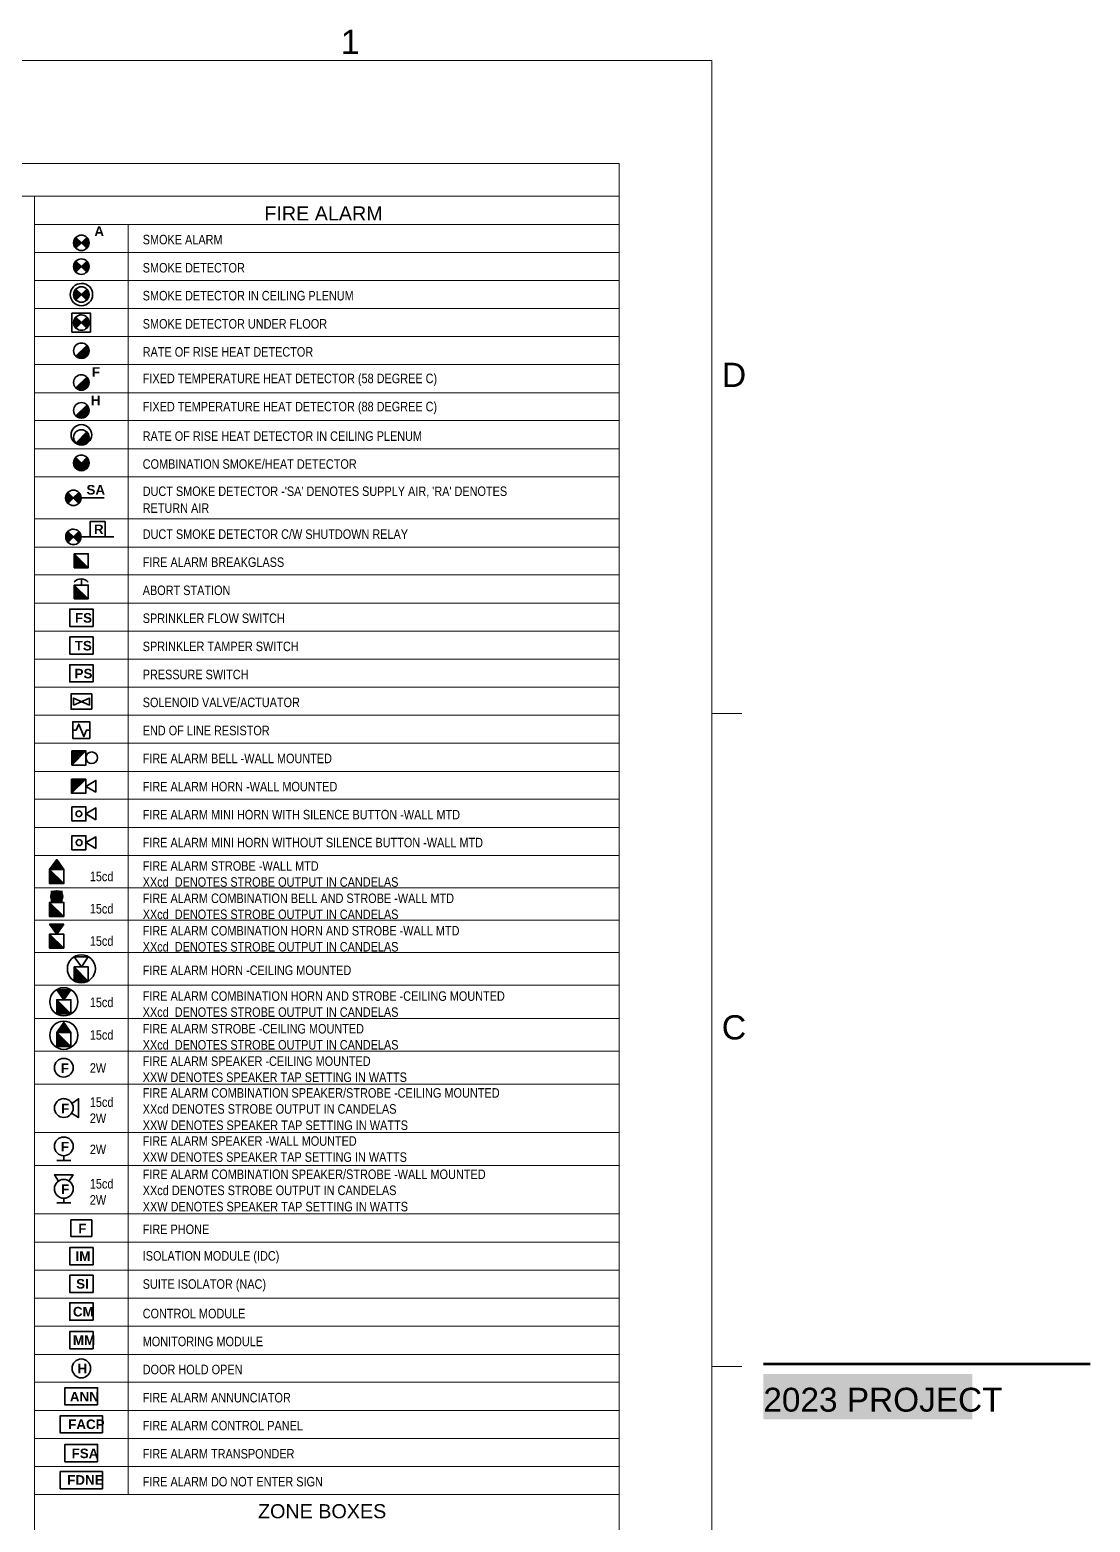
# Model space of a CAD drawing. Header units: millimetres. Extents: x -50.9 to 35.9, y -72.5 to 23.3.
# Drawn here: x 26.63 to 35.55, y 10.69 to 23.25 of the extents above; entities that cross this region are included whole.
import ezdxf

# ---------------------------------------------------------------- set-up
doc = ezdxf.new("R2010")
doc.units = ezdxf.units.MM
doc.layers.add('PDF2_Geometry', color=7, linetype='Continuous')
doc.layers.add('PDF2_Text', color=7, linetype='Continuous')
doc.layers.add('PDF2_Solid Fills', color=7, linetype='Continuous', true_color=0x7f7f7f)
doc.styles.add('PDF Arial', font='arial.ttf')
doc.styles.add('PDF Arial Narrow', font='ARIALN.TTF')
doc.styles.add('PDF ArialRoundedMT Bold', font='arialbd.ttf')
doc.styles.add('PDF GillSansMT', font='arial.ttf')
doc.styles.add('PDF GillSansMTCondensed', font='arial.ttf')

msp = doc.modelspace()

# ---------------------------------------------------------------- hatches: boundary and pattern name
at = {"layer": 'PDF2_Solid Fills', "transparency": 33554559}
for points in [[(27.06, 21.459), (27.015, 21.504), (27.013, 21.504), (26.997, 21.476), (26.995, 21.459), (27.002, 21.431), (27.013, 21.416), (27.017, 21.416)], [(27.122, 21.479), (27.107, 21.504), (27.105, 21.504), (27.06, 21.459), (27.103, 21.416), (27.108, 21.418), (27.123, 21.451)], [(27.06, 21.261), (27.017, 21.304), (27.013, 21.304), (26.997, 21.278), (26.995, 21.261), (27.003, 21.226), (27.015, 21.216)], [(27.122, 21.281), (27.107, 21.304), (27.103, 21.304), (27.06, 21.261), (27.107, 21.214), (27.123, 21.253)], [(27.06, 21.024), (27.015, 21.069), (27.013, 21.069), (26.997, 21.041), (26.995, 21.024), (27.002, 20.996), (27.013, 20.981), (27.017, 20.981)], [(27.122, 21.044), (27.107, 21.069), (27.105, 21.069), (27.06, 21.024), (27.103, 20.981), (27.108, 20.983), (27.123, 21.016)], [(27.06, 20.789), (27.017, 20.833), (27.013, 20.833), (26.997, 20.806), (26.995, 20.789), (27.002, 20.759), (27.015, 20.744)], [(27.11, 20.829), (27.107, 20.833), (27.103, 20.833), (27.06, 20.789), (27.107, 20.743), (27.123, 20.779), (27.125, 20.796)], [(27.122, 20.573), (27.107, 20.596), (27.103, 20.596), (27.013, 20.506), (27.043, 20.489), (27.077, 20.488), (27.108, 20.509), (27.123, 20.544)], [(27.122, 20.306), (27.107, 20.329), (27.103, 20.329), (27.013, 20.239), (27.043, 20.223), (27.077, 20.221), (27.108, 20.243), (27.123, 20.278)], [(27.122, 20.069), (27.107, 20.094), (27.103, 20.094), (27.013, 20.004), (27.033, 19.991), (27.068, 19.986), (27.095, 19.994), (27.108, 20.008), (27.123, 20.041)], [(27.122, 19.843), (27.107, 19.868), (27.105, 19.868), (27.013, 19.776), (27.043, 19.759), (27.077, 19.758), (27.108, 19.779), (27.123, 19.814)], [(27.058, 19.609), (27.015, 19.653), (27.013, 19.653), (26.997, 19.624), (26.995, 19.608), (27.002, 19.579), (27.017, 19.561), (27.043, 19.546), (27.068, 19.544), (27.102, 19.559), (27.122, 19.591), (27.123, 19.623), (27.107, 19.653)], [(26.992, 19.314), (26.948, 19.358), (26.947, 19.358), (26.93, 19.331), (26.927, 19.314), (26.937, 19.279), (26.948, 19.269), (26.99, 19.311)], [(27.057, 19.329), (27.04, 19.358), (27.037, 19.358), (26.992, 19.314), (27.037, 19.269), (27.042, 19.271), (27.055, 19.296)], [(26.993, 18.986), (26.95, 19.029), (26.947, 19.029), (26.93, 19.003), (26.928, 18.986), (26.937, 18.951), (26.948, 18.941)], [(27.055, 19.006), (27.04, 19.029), (27.037, 19.029), (26.993, 18.986), (27.04, 18.939), (27.057, 18.978)], [(27.118, 18.726), (27.002, 18.843), (27, 18.843), (27, 18.724)], [(27.118, 18.464), (27.003, 18.579), (27, 18.579), (27, 18.463)], [(26.98, 17.066), (27.097, 17.183), (26.98, 17.183)], [(26.978, 16.828), (27.095, 16.944), (26.978, 16.944)], [(26.912, 16.184), (26.855, 16.269), (26.853, 16.269), (26.793, 16.186)], [(26.912, 16.068), (26.795, 16.184), (26.793, 16.184), (26.793, 16.066)], [(26.912, 15.791), (26.795, 15.908), (26.793, 15.908), (26.793, 15.789)], [(26.855, 15.643), (26.912, 15.726), (26.795, 15.726)], [(26.912, 15.524), (26.795, 15.641), (26.793, 15.641), (26.793, 15.523)], [(27.118, 15.248), (27.002, 15.365), (27, 15.365), (27, 15.246)], [(26.972, 14.971), (26.855, 15.088), (26.853, 15.088), (26.853, 14.97)], [(26.913, 15.09), (26.972, 15.173), (26.855, 15.173)], [(26.972, 14.813), (26.913, 14.898), (26.912, 14.898), (26.853, 14.815)], [(26.972, 14.696), (26.855, 14.813), (26.853, 14.813), (26.853, 14.695)]]:
    msp.add_hatch(color=256, dxfattribs=at).paths.add_polyline_path(points)

# ---------------------------------------------------------------- linework, layer by layer
at = {"layer": 'PDF2_Geometry', "lineweight": 9}
msp.add_lwpolyline([(32.364, 1.008), (1.135, 1.008), (32.364, 1.008), (32.364, 22.993), (1.135, 22.993), (32.364, 22.993)], close=True, dxfattribs=at)
at = {"layer": 'PDF2_Geometry', "lineweight": 20}
for points in [[(16.675, 22.128), (31.585, 22.128), (31.585, 21.851), (26.314, 21.851)], [(31.585, 21.851), (31.585, 10.924), (26.669, 10.924), (31.585, 10.924), (31.585, 8.554), (31.585, 3.595), (26.669, 3.595), (31.585, 3.595), (31.585, 3.262), (16.675, 3.262)], [(26.667, 5.473), (26.667, 21.849), (26.667, 10.923), (26.667, 8.553), (26.667, 3.595), (26.667, 3.262)], [(26.669, 21.614), (31.585, 21.614)], [(27.453, 21.613), (27.453, 10.923)], [(26.669, 21.379), (31.585, 21.379)], [(26.669, 21.143), (31.585, 21.143)], [(26.669, 20.906), (31.585, 20.906)], [(26.669, 20.671), (31.585, 20.671)], [(26.669, 20.434), (31.585, 20.434)], [(26.669, 20.197), (31.585, 20.197)], [(26.669, 19.963), (31.585, 19.963)], [(26.669, 19.726), (31.585, 19.726)], [(26.669, 19.489), (31.585, 19.489)], [(26.669, 19.136), (31.585, 19.136)], [(26.669, 18.899), (31.585, 18.899)], [(26.669, 18.664), (31.585, 18.664)], [(26.669, 18.427), (31.585, 18.427)], [(26.669, 18.191), (31.585, 18.191)], [(26.669, 17.956), (31.585, 17.956)], [(26.669, 17.719), (31.585, 17.719)], [(26.669, 17.484), (31.585, 17.484)], [(26.669, 17.247), (31.585, 17.247)], [(26.669, 17.011), (31.585, 17.011)], [(26.669, 16.776), (31.585, 16.776)], [(26.669, 16.539), (31.585, 16.539)], [(26.669, 16.302), (31.585, 16.302)], [(26.669, 16.031), (31.585, 16.031)], [(26.669, 15.759), (31.585, 15.759)], [(26.669, 15.487), (31.585, 15.487)], [(26.669, 15.211), (31.585, 15.211)], [(26.669, 14.932), (31.585, 14.932)], [(26.669, 14.656), (31.585, 14.656)], [(26.669, 14.379), (31.585, 14.379)], [(26.669, 13.971), (31.585, 13.971)], [(26.669, 13.694), (31.585, 13.694)], [(26.669, 13.286), (31.585, 13.286)], [(26.669, 13.049), (31.585, 13.049)], [(26.669, 12.812), (31.585, 12.812)], [(26.669, 12.577), (31.585, 12.577)], [(26.669, 12.341), (31.585, 12.341)], [(26.669, 12.104), (31.585, 12.104)], [(26.669, 11.869), (31.585, 11.869)], [(26.669, 11.632), (31.585, 11.632)], [(26.669, 11.397), (31.585, 11.397)], [(26.669, 11.161), (31.585, 11.161)]]:
    msp.add_lwpolyline(points, dxfattribs=at)
msp.add_lwpolyline([(31.585, 21.851), (26.669, 21.851)], close=True, dxfattribs=at)
at = {"layer": 'PDF2_Geometry', "lineweight": 35}
for points in [[(27.125, 21.459, 0.413494), (27.06, 21.524, 0.423077), (26.995, 21.459, 0.413494), (27.06, 21.394)], [(27.125, 21.259, 0.413494), (27.06, 21.324, 0.423077), (26.995, 21.259, 0.413494), (27.06, 21.194)], [(27.125, 21.024, 0.413494), (27.06, 21.089, 0.423077), (26.995, 21.024, 0.413494), (27.06, 20.959)], [(27.125, 20.788, 0.413494), (27.06, 20.853, 0.423077), (26.995, 20.788, 0.413494), (27.06, 20.723)], [(27.125, 20.551, 0.413494), (27.06, 20.616, 0.423077), (26.995, 20.551, 0.413494), (27.06, 20.486)], [(27.125, 20.284, 0.413494), (27.06, 20.349, 0.423077), (26.995, 20.284, 0.413494), (27.06, 20.219)], [(27.125, 20.049, 0.413494), (27.06, 20.114, 0.423077), (26.995, 20.049, 0.413494), (27.06, 19.984)], [(26.973, 19.844, 0.418269), (27.06, 19.758, 0.411076), (27.147, 19.844)], [(27.125, 19.608, 0.413494), (27.06, 19.673, 0.423077), (26.995, 19.608, 0.413494), (27.06, 19.543)], [(27.058, 19.313, 0.413494), (26.993, 19.378, 0.423077), (26.928, 19.313, 0.413494), (26.993, 19.248)], [(26.993, 18.919, -0.413494), (26.928, 18.984, -0.423077), (26.993, 19.049, -0.413494), (27.058, 18.984), (27.332, 18.984)], [(26.942, 15.35, 0.417263), (27.06, 15.231, 0.411972), (27.178, 15.35)], [(26.912, 14.953, 0.411972), (27.03, 15.071, 0.417263), (26.912, 15.19)], [(26.912, 14.671, 0.411972), (27.03, 14.79, 0.417263), (26.912, 14.908)], [(26.912, 14.595, 0.414894), (26.833, 14.516, 0.414894), (26.912, 14.438)], [(26.912, 13.933, 0.414894), (26.833, 13.855, 0.414894), (26.912, 13.776), (26.912, 13.736)], [(26.992, 13.498, -0.40625), (26.912, 13.418), (26.912, 13.378)], [(27.138, 11.986, 0.414894), (27.06, 12.065, 0.414894), (26.982, 11.986)]]:
    msp.add_lwpolyline(points, format="xyb", dxfattribs=at)
for points in [[(27.06, 21.458), (27.013, 21.504), (27.003, 21.491), (26.997, 21.474), (26.995, 21.458), (26.997, 21.441), (27.003, 21.426), (27.013, 21.413)], [(27.06, 21.458), (27.105, 21.413), (27.115, 21.426), (27.122, 21.441), (27.125, 21.458), (27.122, 21.474), (27.115, 21.491), (27.105, 21.504)], [(27.06, 21.259), (27.013, 21.304), (27.003, 21.291), (26.997, 21.276), (26.995, 21.259), (26.997, 21.243), (27.003, 21.226), (27.013, 21.213)], [(27.06, 21.259), (27.105, 21.213), (27.115, 21.226), (27.122, 21.243), (27.125, 21.259), (27.122, 21.276), (27.115, 21.291), (27.105, 21.304)], [(27.06, 21.023), (27.013, 21.069), (27.003, 21.056), (26.997, 21.039), (26.995, 21.023), (26.997, 21.006), (27.003, 20.991), (27.013, 20.978)], [(27.06, 21.023), (27.105, 20.978), (27.115, 20.991), (27.122, 21.006), (27.125, 21.023), (27.122, 21.039), (27.115, 21.056), (27.105, 21.069)], [(27.138, 20.708), (27.138, 20.866), (26.98, 20.866), (26.98, 20.708)], [(27.06, 20.788), (27.013, 20.833), (27.003, 20.819), (26.997, 20.804), (26.995, 20.788), (26.997, 20.769), (27.003, 20.754), (27.013, 20.741)], [(27.06, 20.788), (27.105, 20.741), (27.115, 20.754), (27.122, 20.769), (27.125, 20.788), (27.122, 20.804), (27.115, 20.819), (27.105, 20.833)], [(27.105, 20.596), (27.013, 20.504), (27.027, 20.494), (27.043, 20.488), (27.06, 20.486), (27.077, 20.488), (27.092, 20.494), (27.105, 20.504), (27.115, 20.518), (27.122, 20.534), (27.125, 20.551), (27.122, 20.568), (27.115, 20.583)], [(27.105, 20.329), (27.013, 20.238), (27.027, 20.228), (27.043, 20.221), (27.06, 20.219), (27.077, 20.221), (27.092, 20.228), (27.105, 20.238), (27.115, 20.251), (27.122, 20.268), (27.125, 20.284), (27.122, 20.301), (27.115, 20.316)], [(27.105, 20.094), (27.013, 20.003), (27.027, 19.991), (27.043, 19.986), (27.06, 19.983), (27.077, 19.986), (27.092, 19.991), (27.105, 20.003), (27.115, 20.016), (27.122, 20.031), (27.125, 20.048), (27.122, 20.064), (27.115, 20.081)], [(27.105, 19.868), (27.013, 19.774), (27.027, 19.764), (27.043, 19.758), (27.06, 19.756), (27.077, 19.758), (27.092, 19.764), (27.105, 19.774), (27.115, 19.788), (27.122, 19.804), (27.125, 19.821), (27.122, 19.838), (27.115, 19.853)], [(27.06, 19.606), (27.013, 19.653), (27.003, 19.639), (26.997, 19.623), (26.995, 19.606), (26.997, 19.589), (27.003, 19.574), (27.013, 19.561), (27.027, 19.551), (27.043, 19.544), (27.06, 19.541), (27.077, 19.544), (27.092, 19.551), (27.105, 19.561), (27.115, 19.574), (27.122, 19.589), (27.125, 19.606), (27.122, 19.623), (27.115, 19.639), (27.105, 19.653)], [(26.992, 19.313), (26.947, 19.358), (26.937, 19.344), (26.93, 19.329), (26.927, 19.313), (26.93, 19.294), (26.937, 19.279), (26.947, 19.266)], [(26.992, 19.313), (27.038, 19.266), (27.048, 19.279), (27.055, 19.294), (27.057, 19.313), (27.055, 19.329), (27.048, 19.344), (27.038, 19.358)], [(27.26, 19.113), (27.133, 19.113), (27.133, 18.984), (27.26, 18.984)], [(26.993, 18.984), (26.947, 19.029), (26.937, 19.016), (26.93, 19.001), (26.928, 18.984), (26.93, 18.968), (26.937, 18.951), (26.947, 18.938)], [(26.993, 18.984), (27.038, 18.938), (27.048, 18.951), (27.055, 18.968), (27.058, 18.984), (27.055, 19.001), (27.048, 19.016), (27.038, 19.029)], [(27, 18.724), (27.118, 18.724), (27, 18.843)], [(27, 18.463), (27.118, 18.463), (27, 18.579)], [(27.158, 18.231), (26.962, 18.231), (26.962, 18.376), (27.158, 18.376)], [(27.158, 17.998), (26.962, 17.998), (26.962, 18.143), (27.158, 18.143)], [(27.158, 17.763), (26.962, 17.763), (26.962, 17.908), (27.158, 17.908)], [(27.147, 17.534), (26.973, 17.534), (26.973, 17.663), (27.147, 17.663)], [(26.993, 17.569), (27.127, 17.628), (27.127, 17.569), (26.993, 17.628)], [(27.13, 17.288), (26.988, 17.288), (26.988, 17.429), (27.13, 17.429)], [(26.98, 17.183), (26.98, 17.064), (27.098, 17.183)], [(26.978, 16.944), (26.978, 16.826), (27.097, 16.944)], [(27.182, 16.836), (27.097, 16.884), (27.182, 16.934)], [(26.98, 16.594), (27.098, 16.594), (27.098, 16.711), (26.98, 16.711)], [(27.183, 16.604), (27.098, 16.653), (27.183, 16.703)], [(26.98, 16.351), (27.098, 16.351), (27.098, 16.469), (26.98, 16.469)], [(27.183, 16.361), (27.098, 16.411), (27.183, 16.459)], [(26.912, 16.184), (26.912, 16.066), (26.793, 16.184), (26.853, 16.269)], [(26.793, 16.184), (26.912, 16.184), (26.853, 16.269)], [(26.793, 16.066), (26.912, 16.066), (26.793, 16.184)], [(26.793, 15.789), (26.912, 15.789), (26.793, 15.908)], [(26.912, 15.726), (26.853, 15.641), (26.793, 15.726)], [(26.912, 15.726), (26.793, 15.726), (26.853, 15.641)], [(26.793, 15.523), (26.912, 15.523), (26.793, 15.641)], [(27.118, 15.45), (27.06, 15.365), (27, 15.45)], [(27, 15.246), (27.118, 15.246), (27, 15.365)], [(26.972, 15.173), (26.912, 15.088), (26.853, 15.173)], [(26.912, 15.088), (26.972, 15.173), (26.853, 15.173)], [(26.853, 14.97), (26.972, 14.97), (26.853, 15.088)], [(26.912, 14.898), (26.853, 14.813), (26.972, 14.813)], [(26.972, 14.813), (26.853, 14.813), (26.972, 14.695)], [(26.853, 14.695), (26.972, 14.695), (26.853, 14.813)], [(27.148, 13.096), (26.972, 13.096), (26.972, 13.235), (27.148, 13.235)], [(27.158, 12.858), (26.962, 12.858), (26.962, 13.003), (27.158, 13.003)], [(27.158, 12.625), (26.962, 12.625), (26.962, 12.77), (27.158, 12.77)], [(27.158, 12.391), (26.962, 12.391), (26.962, 12.538), (27.158, 12.538)], [(27.158, 12.151), (26.962, 12.151), (26.962, 12.296), (27.158, 12.296)], [(27.197, 11.678), (26.922, 11.678), (26.922, 11.823), (27.197, 11.823)], [(27.237, 11.443), (26.882, 11.443), (26.882, 11.588), (27.237, 11.588)], [(27.197, 11.2), (26.922, 11.2), (26.922, 11.346), (27.197, 11.346)], [(27.237, 10.973), (26.882, 10.973), (26.882, 11.118), (27.237, 11.118)]]:
    msp.add_lwpolyline(points, close=True, dxfattribs=at)
for points in [[(27.105, 21.413), (27.013, 21.504)], [(27.013, 21.413), (27.105, 21.504)], [(27.105, 21.213), (27.013, 21.304)], [(27.013, 21.213), (27.105, 21.304)], [(27.105, 20.978), (27.013, 21.069)], [(27.013, 20.978), (27.105, 21.069)], [(27.105, 20.741), (27.013, 20.833)], [(27.013, 20.741), (27.105, 20.833)], [(27.013, 20.504), (27.105, 20.596)], [(27.013, 20.238), (27.105, 20.329)], [(27.013, 20.003), (27.105, 20.094)], [(27.013, 19.774), (27.105, 19.868)], [(27.105, 19.653), (27.06, 19.606), (27.013, 19.653)], [(27.038, 19.266), (26.947, 19.358)], [(26.947, 19.266), (27.038, 19.358)], [(27.057, 19.313), (27.253, 19.313)], [(27.038, 18.938), (26.947, 19.029)], [(26.947, 18.938), (27.038, 19.029)], [(27, 18.843), (27.118, 18.724), (27.118, 18.843), (27, 18.843), (27, 18.724), (27.118, 18.724)], [(27.06, 18.579), (27.06, 18.629)], [(27, 18.579), (27.118, 18.463), (27.118, 18.579), (27, 18.579), (27, 18.463), (27.118, 18.463)], [(26.988, 17.358), (27.017, 17.358), (27.038, 17.409), (27.082, 17.303), (27.103, 17.358), (27.13, 17.358)], [(27.098, 17.183), (26.98, 17.064), (27.098, 17.064), (27.098, 17.183), (26.98, 17.183), (26.98, 17.064)], [(27.097, 16.944), (26.978, 16.826), (27.097, 16.826), (27.097, 16.944), (26.978, 16.944), (26.978, 16.826)], [(26.912, 16.066), (26.793, 16.066), (26.793, 16.184), (26.912, 16.184)], [(26.793, 15.908), (26.912, 15.789), (26.912, 15.908), (26.793, 15.908), (26.793, 15.789), (26.912, 15.789)], [(26.793, 15.641), (26.912, 15.523), (26.912, 15.641), (26.793, 15.641), (26.793, 15.523), (26.912, 15.523)], [(27, 15.365), (27.118, 15.246), (27.118, 15.365), (27, 15.365), (27, 15.246), (27.118, 15.246)], [(26.853, 15.088), (26.972, 14.97), (26.972, 15.088), (26.853, 15.088), (26.853, 14.97), (26.972, 14.97)], [(26.853, 14.813), (26.912, 14.898), (26.972, 14.813), (26.853, 14.813), (26.853, 14.695), (26.972, 14.695)], [(26.978, 14.135), (27.037, 14.098), (27.037, 14.255), (26.98, 14.216)], [(26.853, 13.736), (26.972, 13.736)], [(26.868, 13.561), (26.833, 13.615), (26.99, 13.615), (26.955, 13.561)], [(26.853, 13.378), (26.972, 13.378)]]:
    msp.add_lwpolyline(points, dxfattribs=at)
at = {"layer": 'PDF2_Geometry', "lineweight": 9}
for points in [[(32.367, 17.498), (32.617, 17.498)], [(32.367, 12.002), (32.617, 12.002)]]:
    msp.add_lwpolyline(points, dxfattribs=at)
at = {"layer": 'PDF2_Geometry', "lineweight": 70}
msp.add_lwpolyline([(32.798, 12.025), (35.546, 12.025)], dxfattribs=at)
at = {"layer": 'PDF2_Geometry', "lineweight": 35}
msp.add_circle((26.852, 15.957), 0.049, dxfattribs=at)
for centre, radius, start, end in [((27.06, 21.024), 0.0932, 89.9056, 180.0944), ((27.059, 21.025), 0.096, 270.6194, 359.3806), ((27.06, 19.823), 0.0651, 180.0704, 269.9296), ((27.147, 17.126), 0.0484, 90.0411, 179.9589), ((26.853, 15.958), 0.0484, 90.0411, 179.9589), ((26.912, 14.178), 0.0782, 89.9335, 180.0665), ((26.911, 14.179), 0.0811, 270.7811, 359.2189), ((26.912, 13.498), 0.0782, 89.9335, 180.0665)]:
    msp.add_arc(centre, radius, start, end, dxfattribs=at)
for points in [[(27.125, 21.459), (27.125, 21.424), (27.095, 21.394), (27.06, 21.394)], [(27.125, 21.259), (27.125, 21.224), (27.095, 21.194), (27.06, 21.194)], [(27.06, 21.118), (27.112, 21.118), (27.155, 21.076), (27.155, 21.024)], [(27.06, 20.929), (27.008, 20.929), (26.967, 20.973), (26.967, 21.024)], [(27.125, 21.024), (27.125, 20.989), (27.095, 20.959), (27.06, 20.959)], [(27.125, 20.788), (27.125, 20.753), (27.095, 20.723), (27.06, 20.723)], [(27.125, 20.551), (27.125, 20.516), (27.095, 20.486), (27.06, 20.486)], [(27.125, 20.284), (27.125, 20.249), (27.095, 20.219), (27.06, 20.219)], [(27.125, 20.049), (27.125, 20.014), (27.095, 19.984), (27.06, 19.984)], [(26.973, 19.844), (26.973, 19.891), (27.012, 19.929), (27.06, 19.929)], [(26.995, 19.823), (26.995, 19.858), (27.023, 19.886), (27.06, 19.886)], [(27.06, 19.929), (27.107, 19.929), (27.147, 19.891), (27.147, 19.844)], [(27.06, 19.886), (27.095, 19.886), (27.125, 19.858), (27.125, 19.823)], [(27.125, 19.823), (27.125, 19.788), (27.095, 19.758), (27.06, 19.758)], [(27.125, 19.608), (27.125, 19.573), (27.095, 19.543), (27.06, 19.543)], [(27.058, 19.313), (27.058, 19.278), (27.028, 19.248), (26.993, 19.248)], [(27.058, 18.984), (27.058, 18.949), (27.028, 18.919), (26.993, 18.919)], [(27, 18.606), (27.015, 18.623), (27.037, 18.631), (27.06, 18.631)], [(27.06, 18.631), (27.082, 18.631), (27.103, 18.621), (27.118, 18.604)], [(27.147, 17.076), (27.12, 17.076), (27.098, 17.099), (27.098, 17.126)], [(27.147, 17.174), (27.173, 17.174), (27.197, 17.153), (27.197, 17.126)], [(27.197, 17.126), (27.197, 17.099), (27.173, 17.076), (27.147, 17.076)], [(27.015, 16.654), (27.015, 16.668), (27.025, 16.678), (27.038, 16.678)], [(27.015, 16.654), (27.015, 16.668), (27.025, 16.678), (27.038, 16.678)], [(27.038, 16.629), (27.025, 16.629), (27.015, 16.641), (27.015, 16.654)], [(27.038, 16.629), (27.025, 16.629), (27.015, 16.641), (27.015, 16.654)], [(27.038, 16.678), (27.052, 16.678), (27.063, 16.668), (27.063, 16.654)], [(27.038, 16.678), (27.052, 16.678), (27.063, 16.668), (27.063, 16.654)], [(27.063, 16.654), (27.063, 16.641), (27.052, 16.629), (27.038, 16.629)], [(27.063, 16.654), (27.063, 16.641), (27.052, 16.629), (27.038, 16.629)], [(27.017, 16.411), (27.017, 16.426), (27.027, 16.436), (27.04, 16.436)], [(27.04, 16.386), (27.027, 16.386), (27.017, 16.398), (27.017, 16.411)], [(27.04, 16.436), (27.053, 16.436), (27.065, 16.426), (27.065, 16.411)], [(27.065, 16.411), (27.065, 16.398), (27.053, 16.386), (27.04, 16.386)], [(26.853, 15.908), (26.827, 15.908), (26.805, 15.931), (26.805, 15.958)], [(26.853, 16.006), (26.88, 16.006), (26.903, 15.984), (26.903, 15.958)], [(26.903, 15.958), (26.903, 15.931), (26.88, 15.908), (26.853, 15.908)], [(26.942, 15.35), (26.942, 15.415), (26.993, 15.466), (27.06, 15.466)], [(27.06, 15.466), (27.125, 15.466), (27.178, 15.415), (27.178, 15.35)], [(26.795, 15.071), (26.795, 15.138), (26.847, 15.19), (26.912, 15.19)], [(26.912, 14.953), (26.847, 14.953), (26.795, 15.006), (26.795, 15.071)], [(26.795, 14.79), (26.795, 14.856), (26.847, 14.908), (26.912, 14.908)], [(26.912, 14.671), (26.847, 14.671), (26.795, 14.725), (26.795, 14.79)], [(26.912, 14.595), (26.955, 14.595), (26.992, 14.56), (26.992, 14.516)], [(26.992, 14.516), (26.992, 14.473), (26.955, 14.438), (26.912, 14.438)], [(26.912, 14.256), (26.955, 14.256), (26.992, 14.221), (26.992, 14.178)], [(26.912, 14.098), (26.868, 14.098), (26.833, 14.135), (26.833, 14.178)], [(26.912, 13.933), (26.955, 13.933), (26.992, 13.898), (26.992, 13.855)], [(26.992, 13.855), (26.992, 13.811), (26.955, 13.776), (26.912, 13.776)], [(26.912, 13.576), (26.955, 13.576), (26.992, 13.541), (26.992, 13.498)], [(26.912, 13.418), (26.868, 13.418), (26.833, 13.455), (26.833, 13.498)], [(27.06, 11.906), (27.017, 11.906), (26.982, 11.943), (26.982, 11.986)], [(27.138, 11.986), (27.138, 11.943), (27.103, 11.906), (27.06, 11.906)]]:
    msp.add_open_spline(points, degree=3, dxfattribs=at)
at = {"layer": 'PDF2_Solid Fills', "lineweight": 35, "transparency": 33554559}
msp.add_solid([(26.803, 15.909), (26.902, 15.909), (26.803, 16.006), (26.902, 16.006)], dxfattribs=at)
at = {"layer": 'PDF2_Solid Fills', "color": 7, "lineweight": 9, "true_color": 0xffffff, "transparency": 33554559}
msp.add_solid([(32.796, 11.94), (34.555, 11.94), (32.796, 11.557), (34.555, 11.557)], dxfattribs=at)

# ---------------------------------------------------------------- texts
at = {"layer": 'PDF2_Text', "attachment_point": 4}
for s, insert, char_height, style in [('1', (29.242, 23.15), 0.204, 'PDF GillSansMTCondensed'), ('FIRE ALARM', (28.599, 21.707), 0.1188, 'PDF Arial'), ('A', (27.169, 21.557), 0.0805, 'PDF ArialRoundedMT Bold'), ('SMOKE ALARM', (27.576, 21.486), 0.07991, 'PDF Arial Narrow'), ('SMOKE DETECTOR', (27.576, 21.249), 0.07991, 'PDF Arial Narrow'), ('SMOKE DETECTOR IN CEILING PLENUM', (27.576, 21.014), 0.07991, 'PDF Arial Narrow'), ('SMOKE DETECTOR UNDER FLOOR', (27.576, 20.777), 0.07991, 'PDF Arial Narrow'), ('RATE OF RISE HEAT DETECTOR', (27.576, 20.541), 0.07991, 'PDF Arial Narrow'), ('F', (27.148, 20.372), 0.0805, 'PDF ArialRoundedMT Bold'), ('FIXED TEMPERATURE HEAT DETECTOR (58 DEGREE C)', (27.576, 20.306), 0.07991, 'PDF Arial Narrow'), ('D', (32.447, 20.348), 0.204, 'PDF GillSansMTCondensed'), ('H', (27.139, 20.133), 0.0805, 'PDF ArialRoundedMT Bold'), ('FIXED TEMPERATURE HEAT DETECTOR (88 DEGREE C)', (27.576, 20.069), 0.07991, 'PDF Arial Narrow'), ('RATE OF RISE HEAT DETECTOR IN CEILING PLENUM', (27.576, 19.832), 0.07991, 'PDF Arial Narrow'), ('COMBINATION SMOKE/HEAT DETECTOR', (27.576, 19.597), 0.07991, 'PDF Arial Narrow'), ('SA', (27.103, 19.38), 0.0805, 'PDF ArialRoundedMT Bold'), ("DUCT SMOKE DETECTOR -'SA' DENOTES SUPPLY AIR, 'RA' DENOTES", (27.576, 19.361), 0.07991, 'PDF Arial Narrow'), ('RETURN AIR', (27.576, 19.226), 0.0799, 'PDF Arial Narrow'), ('R', (27.166, 19.048), 0.0805, 'PDF ArialRoundedMT Bold'), ('DUCT SMOKE DETECTOR C/W SHUTDOWN RELAY', (27.576, 19.007), 0.07991, 'PDF Arial Narrow'), ('FIRE ALARM BREAKGLASS', (27.576, 18.771), 0.07991, 'PDF Arial Narrow'), ('ABORT STATION', (27.576, 18.534), 0.07991, 'PDF Arial Narrow'), ('FS', (27.006, 18.302), 0.0805, 'PDF ArialRoundedMT Bold'), ('SPRINKLER FLOW SWITCH', (27.576, 18.299), 0.07991, 'PDF Arial Narrow'), ('TS', (27.004, 18.068), 0.0805, 'PDF ArialRoundedMT Bold'), ('SPRINKLER TAMPER SWITCH', (27.576, 18.062), 0.07991, 'PDF Arial Narrow'), ('PS', (27.003, 17.833), 0.0805, 'PDF ArialRoundedMT Bold'), ('PRESSURE SWITCH', (27.576, 17.826), 0.07991, 'PDF Arial Narrow'), ('SOLENOID VALVE/ACTUATOR', (27.576, 17.591), 0.07991, 'PDF Arial Narrow'), ('END OF LINE RESISTOR', (27.576, 17.354), 0.07991, 'PDF Arial Narrow'), ('FIRE ALARM BELL -WALL MOUNTED', (27.576, 17.119), 0.07991, 'PDF Arial Narrow'), ('FIRE ALARM HORN -WALL MOUNTED', (27.576, 16.882), 0.07991, 'PDF Arial Narrow'), ('FIRE ALARM MINI HORN WITH SILENCE BUTTON -WALL MTD', (27.576, 16.646), 0.07991, 'PDF Arial Narrow'), ('FIRE ALARM MINI HORN WITHOUT SILENCE BUTTON -WALL MTD', (27.576, 16.411), 0.07991, 'PDF Arial Narrow'), ('FIRE ALARM STROBE -WALL MTD', (27.576, 16.214), 0.07991, 'PDF Arial Narrow'), ('15cd', (27.131, 16.126), 0.0799, 'PDF Arial Narrow'), ('XXcd  DENOTES STROBE OUTPUT IN CANDELAS', (27.576, 16.079), 0.07991, 'PDF Arial Narrow'), ('FIRE ALARM COMBINATION BELL AND STROBE -WALL MTD', (27.576, 15.942), 0.07991, 'PDF Arial Narrow'), ('15cd', (27.131, 15.854), 0.0799, 'PDF Arial Narrow'), ('XXcd  DENOTES STROBE OUTPUT IN CANDELAS', (27.576, 15.807), 0.07991, 'PDF Arial Narrow'), ('FIRE ALARM COMBINATION HORN AND STROBE -WALL MTD', (27.576, 15.669), 0.07991, 'PDF Arial Narrow'), ('15cd', (27.131, 15.582), 0.0799, 'PDF Arial Narrow'), ('XXcd  DENOTES STROBE OUTPUT IN CANDELAS', (27.576, 15.534), 0.07991, 'PDF Arial Narrow'), ('FIRE ALARM HORN -CEILING MOUNTED', (27.576, 15.336), 0.07991, 'PDF Arial Narrow'), ('15cd', (27.131, 15.066), 0.0799, 'PDF Arial Narrow'), ('FIRE ALARM COMBINATION HORN AND STROBE -CEILING MOUNTED', (27.576, 15.119), 0.07991, 'PDF Arial Narrow'), ('XXcd  DENOTES STROBE OUTPUT IN CANDELAS', (27.576, 14.984), 0.07991, 'PDF Arial Narrow'), ('C', (32.447, 14.855), 0.204, 'PDF GillSansMTCondensed'), ('15cd', (27.131, 14.792), 0.0799, 'PDF Arial Narrow'), ('FIRE ALARM STROBE -CEILING MOUNTED', (27.576, 14.844), 0.07991, 'PDF Arial Narrow'), ('XXcd  DENOTES STROBE OUTPUT IN CANDELAS', (27.576, 14.709), 0.07991, 'PDF Arial Narrow'), ('FIRE ALARM SPEAKER -CEILING MOUNTED', (27.576, 14.571), 0.07991, 'PDF Arial Narrow'), ('F', (26.886, 14.513), 0.0805, 'PDF ArialRoundedMT Bold'), ('2W', (27.131, 14.514), 0.0799, 'PDF Arial Narrow'), ('XXW DENOTES SPEAKER TAP SETTING IN WATTS', (27.576, 14.436), 0.07991, 'PDF Arial Narrow'), ('FIRE ALARM COMBINATION SPEAKER/STROBE -CEILING MOUNTED', (27.576, 14.304), 0.08024, 'PDF Arial Narrow'), ('F', (26.889, 14.173), 0.0805, 'PDF ArialRoundedMT Bold'), ('15cd', (27.131, 14.226), 0.0802, 'PDF Arial Narrow'), ('XXcd DENOTES STROBE OUTPUT IN CANDELAS', (27.576, 14.169), 0.08024, 'PDF Arial Narrow'), ('2W', (27.131, 14.091), 0.0802, 'PDF Arial Narrow'), ('XXW DENOTES SPEAKER TAP SETTING IN WATTS', (27.576, 14.032), 0.08024, 'PDF Arial Narrow'), ('F', (26.888, 13.852), 0.0805, 'PDF ArialRoundedMT Bold'), ('2W', (27.131, 13.829), 0.0799, 'PDF Arial Narrow'), ('FIRE ALARM SPEAKER -WALL MOUNTED', (27.576, 13.899), 0.07991, 'PDF Arial Narrow'), ('XXW DENOTES SPEAKER TAP SETTING IN WATTS', (27.576, 13.764), 0.07991, 'PDF Arial Narrow'), ('15cd', (27.131, 13.539), 0.0802, 'PDF Arial Narrow'), ('FIRE ALARM COMBINATION SPEAKER/STROBE -WALL MOUNTED', (27.576, 13.619), 0.08024, 'PDF Arial Narrow'), ('F', (26.889, 13.495), 0.0805, 'PDF ArialRoundedMT Bold'), ('2W', (27.131, 13.404), 0.0802, 'PDF Arial Narrow'), ('XXcd DENOTES STROBE OUTPUT IN CANDELAS', (27.576, 13.484), 0.08024, 'PDF Arial Narrow'), ('XXW DENOTES SPEAKER TAP SETTING IN WATTS', (27.576, 13.347), 0.08024, 'PDF Arial Narrow'), ('F', (27.034, 13.163), 0.0805, 'PDF ArialRoundedMT Bold'), ('FIRE PHONE', (27.576, 13.156), 0.0799, 'PDF Arial Narrow'), ('IM', (27.011, 12.93), 0.0805, 'PDF ArialRoundedMT Bold'), ('ISOLATION MODULE (IDC)', (27.576, 12.921), 0.07991, 'PDF Arial Narrow'), ('SI', (27.016, 12.697), 0.0805, 'PDF ArialRoundedMT Bold'), ('SUITE ISOLATOR (NAC)', (27.576, 12.684), 0.07991, 'PDF Arial Narrow'), ('CM', (26.989, 12.463), 0.0805, 'PDF ArialRoundedMT Bold'), ('CONTROL MODULE', (27.576, 12.447), 0.07991, 'PDF Arial Narrow'), ('MM', (26.989, 12.223), 0.0805, 'PDF ArialRoundedMT Bold'), ('MONITORING MODULE', (27.576, 12.212), 0.07991, 'PDF Arial Narrow'), ('H', (27.028, 11.985), 0.0805, 'PDF ArialRoundedMT Bold'), ('DOOR HOLD OPEN', (27.576, 11.976), 0.07991, 'PDF Arial Narrow'), ('2023 PROJECT', (32.797, 11.721), 0.2009, 'PDF GillSansMT'), ('ANN', (26.963, 11.748), 0.0805, 'PDF ArialRoundedMT Bold'), ('FIRE ALARM ANNUNCIATOR', (27.576, 11.739), 0.07991, 'PDF Arial Narrow'), ('FACP', (26.949, 11.515), 0.0805, 'PDF ArialRoundedMT Bold'), ('FIRE ALARM CONTROL PANEL', (27.576, 11.504), 0.07991, 'PDF Arial Narrow'), ('FSA', (26.978, 11.27), 0.0805, 'PDF ArialRoundedMT Bold'), ('FIRE ALARM TRANSPONDER', (27.576, 11.267), 0.07991, 'PDF Arial Narrow'), ('FDNE', (26.941, 11.047), 0.0805, 'PDF ArialRoundedMT Bold'), ('FIRE ALARM DO NOT ENTER SIGN', (27.576, 11.032), 0.07991, 'PDF Arial Narrow'), ('ZONE BOXES', (28.546, 10.783), 0.1188, 'PDF Arial')]:
    msp.add_mtext(s, dxfattribs=dict(at, insert=insert, char_height=char_height, style=style))

doc.saveas('drawing.dxf')
